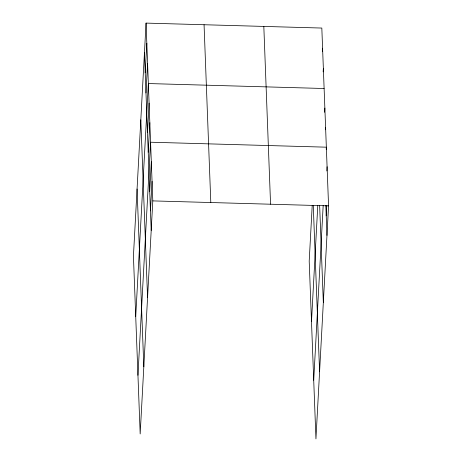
<?xml version="1.0" encoding="UTF-8"?>
<svg xmlns="http://www.w3.org/2000/svg" width="462" height="462" viewBox="0 0 462 462"><rect width="100%" height="100%" fill="white"/><g stroke="black" fill="none" stroke-linecap="round" stroke-linejoin="round"><path stroke-width="0.69" d="M146.056 23.1L133.431 256.144L140.177 433.945L152.801 200.895L146.056 23.1L321.823 28.055L328.569 205.856L315.944 438.9L309.199 261.105L312.22 205.382M145.218 72.811L146.818 43.249M145.98 92.96L147.586 63.398M135.724 316.597L148.348 83.553L324.116 88.508M147.488 132.669L149.087 103.107M148.233 152.229L149.832 122.667M137.953 375.271L150.572 142.221L326.339 147.182L326.224 149.29M149.717 191.343L151.317 161.781M150.456 210.897L152.056 181.341M322.395 51.727L322.586 48.21M323.157 71.876L323.348 68.359M311.492 321.552L317.787 205.399M324.63 112.289L324.855 108.068M325.485 129.735L325.6 127.622M313.721 380.226L323.192 205.319M326.853 170.963L327.084 166.736M326.224 215.858L326.796 205.301M152.801 200.895L328.569 205.856M325.826 205.376L326.969 235.412M319.646 205.475L323.331 302.564M313.271 205.469L319.583 371.748M263.819 26.421L270.565 204.216M204.06 24.734L210.805 202.529M144.45 52.662L151.201 230.457M140.818 119.814L147.563 297.609M137.07 188.998L143.815 366.793"/></g></svg>
